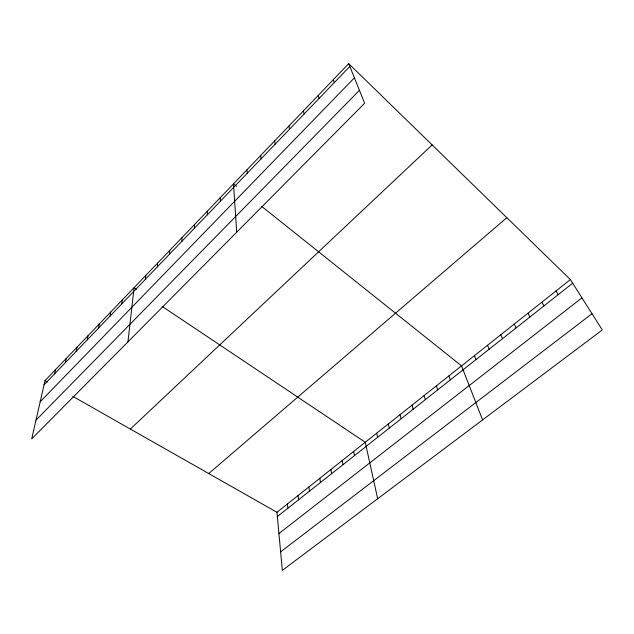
<?xml version="1.0" encoding="UTF-8"?>
<svg xmlns="http://www.w3.org/2000/svg" width="634" height="634" viewBox="0 0 634 634"><rect width="100%" height="100%" fill="white"/><g stroke="black" fill="none" stroke-linecap="round" stroke-linejoin="round"><path stroke-width="0.95" d="M194.495 228.177L194.543 224.531M181.895 241.3L182.021 237.599M169.508 254.194L169.722 250.438M157.351 266.859L157.644 263.047M145.4 279.301L145.765 275.441M127.925 341.892L134.099 287.622L136.468 289.215M121.76 303.916L122.283 299.961M110.078 316.081L110.665 312.079M98.603 328.032L99.253 323.99M87.318 339.776L88.039 335.703M76.223 351.331L77.015 347.21M65.326 362.68L66.174 358.527M54.603 373.846L55.515 369.654M45.03 380.598L31.7 438.91L364.645 103.239L348.692 63.622L45.03 380.598L47.51 382.009M44.063 384.822L349.825 66.435M40.188 401.774L354.414 77.823M35.987 420.144L359.438 90.313M130.358 429.052L432.142 144.909M208.729 473.55L506.82 217.668M276.955 512.288L570.37 279.578L602.3 329.957L282.352 570.378L276.955 512.288L72.862 396.409M277.351 516.544L572.676 283.224M278.936 533.566L581.957 297.861M280.632 551.849L592.013 313.727M162.201 306.428L365.247 442.263L377.682 498.744M236.482 186.277L233.486 183.884L236.696 232.242M261.588 206.312L461.552 365.881L482.593 419.914M348.692 63.622L570.37 279.578M556.002 290.974L558.197 294.659M541.864 302.188L543.956 305.913M527.948 313.22L529.945 316.984M514.253 324.085L516.147 327.881M500.765 334.776L502.572 338.611M487.491 345.308L489.202 349.175M474.422 355.674L476.039 359.573M448.88 375.93L450.322 379.893M333.302 79.694L334.308 82.594M436.39 385.837L437.753 389.823M424.091 395.592L425.374 399.602M411.973 405.205L413.178 409.239M318.205 95.449L319.084 98.444M400.038 414.668L401.163 418.725M388.27 424.003L389.324 428.085M303.409 110.895L304.169 113.977M376.675 433.196L377.658 437.301M288.882 126.055L289.532 129.217M353.645 451.463L354.485 455.608M342.209 460.538L342.978 464.698M330.94 469.477L331.645 473.653M274.641 140.922L275.18 144.164M319.829 478.282L320.471 482.482M308.885 486.967L309.455 491.184M260.669 155.512L261.097 158.825M298.091 495.526L298.606 499.758M287.448 503.967L287.899 508.214M246.951 169.825L247.276 173.217M220.267 197.681L220.402 201.2M207.286 211.225L207.334 214.815"/></g></svg>
